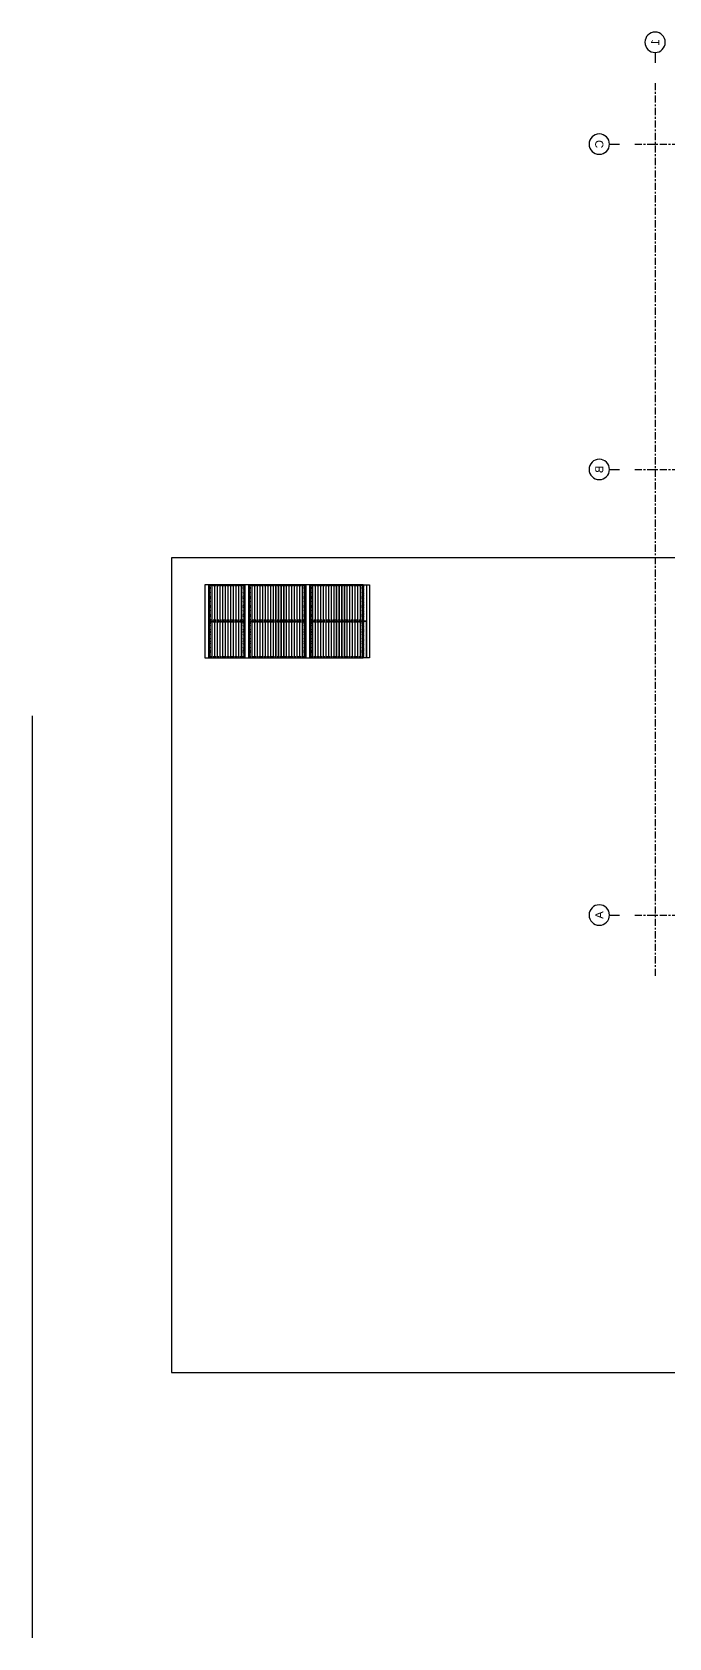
# Model space of a CAD drawing. Header units: millimetres. Extents: x -1379 to 1385823, y -4884429 to 548763.
# Drawn here: x 640376 to 656006, y -2389094 to -2349673 of the extents above; entities that cross this region are included whole.
import ezdxf
from ezdxf.enums import TextEntityAlignment as Align

# ---------------------------------------------------------------- set-up
doc = ezdxf.new("R2010")
doc.units = ezdxf.units.MM
doc.set_wipeout_variables(frame=1)
for name, pattern in [('CENTER', [50.8, 31.75, -6.35, 6.35, -6.35]), ('TA_GL_000.70000', [1.925, 0.7, -0.175, 0.175, -0.175, 0.7]), ('TA_HL_001.00000', [6.5, 3.55, -2.95])]:
    doc.linetypes.add(name, pattern=pattern)
for name, color, linetype in [('000 - 0_SYM_DWG_GRID-BUBBLE_MAIN_COLOR_6', 7, 'Continuous'), ('000 - 0_SYM_DWG_GRIDLINE_MAIN_COLOR_251', 7, 'Continuous'), ('000 - 0_SYM_DWG_SLOPE-SYM_TEXT_COLOR_3', 7, 'Continuous'), ('000 - D I M', 7, 'Continuous'), ('000 - GRID', 7, 'CENTER'), ('010 - ASPG_EXTR_MAIN_COLOR_2', 7, 'Continuous'), ('010 - ASPG_EXTR_WIPEOUT_', 7, 'Continuous'), ('010 - ASPG_FRAMING_MAIN_COLOR_1', 7, 'Continuous'), ('010 - ASPG_FRAMING_SUB_COLOR_2', 7, 'Continuous'), ('010 - ASPG_FRAMING_WIPEOUT_', 7, 'Continuous')]:
    doc.layers.add(name, color=color, linetype=linetype)
doc.styles.add('ARIAL', font='arial.ttf')
doc.styles.add('FAMELINE_FOR_CKST', font='arial.ttf')
doc.styles.add('TA', font='', dxfattribs={"height": 4.5})
doc.styles.get('TA').set_extended_font_data('Cordia New')
doc.dimstyles.new('FAMELINE-CKST_C-C', dxfattribs={"dimtxt": 0.3, "dimasz": 0.15, "dimexe": 0.1, "dimexo": 0.1, "dimgap": 0.05, "dimtad": 1, "dimzin": 0, "dimdsep": 46, "dimtxsty": 'FAMELINE_FOR_CKST', "dimblk": 'ORIGIN', "dimblk1": 'ORIGIN', "dimblk2": 'ORIGIN', "dimsah": 1, "dimcen": 0.1, "dimdle": 0.1, "dimclrd": 7, "dimclre": 7, "dimclrt": 7, "dimadec": 0, "dimazin": 0, "dimtfac": 1, "dimtix": 1, "dimtmove": 2, "dimatfit": 3, "dimfxl": 1, "dimtolj": 1, "dimtzin": 0, "dimlwd": -1, "dimlwe": -1, "dimarcsym": 0})

# ---------------------------------------------------------------- blocks, each defined once
blk = doc.blocks.new('*U1867')
at = {"color": 7}
blk.add_wipeout([(50, 0), (930, 0), (930, 1790), (50, 1790)], dxfattribs=at).dxf.layer = '010 - ASPG_EXTR_WIPEOUT_'
at = {"layer": '010 - ASPG_EXTR_MAIN_COLOR_2', "color": 7}
for points in [[(255, 0), (265, 0), (265, 1790), (255, 1790)], [(320, 0), (330, 0), (330, 1790), (320, 1790)], [(385, 0), (395, 0), (395, 1790), (385, 1790)], [(450, 0), (460, 0), (460, 1790), (450, 1790)], [(515, 0), (525, 0), (525, 1790), (515, 1790)], [(580, 0), (590, 0), (590, 1790), (580, 1790)], [(645, 0), (655, 0), (655, 1790), (645, 1790)], [(710, 0), (720, 0), (720, 1790), (710, 1790)]]:
    blk.add_lwpolyline(points, close=True, dxfattribs=at)
at = {"layer": '010 - ASPG_FRAMING_SUB_COLOR_2', "color": 7}
blk.add_lwpolyline([(50, 0), (930, 0), (930, 1790), (50, 1790)], close=True, dxfattribs=at)
at = {"color": 7}
for points in [[(-50, 0), (50, 0), (50, 1790), (-50, 1790)], [(930, 0), (1030, 0), (1030, 1790), (930, 1790)]]:
    blk.add_wipeout(points, dxfattribs=at).dxf.layer = '010 - ASPG_EXTR_WIPEOUT_'
at = {"layer": '010 - ASPG_EXTR_MAIN_COLOR_2', "color": 7}
for points in [[(125, 0), (135, 0), (135, 1790), (125, 1790)], [(190, 0), (200, 0), (200, 1790), (190, 1790)], [(775, 0), (785, 0), (785, 1790), (775, 1790)], [(840, 0), (850, 0), (850, 1790), (840, 1790)]]:
    blk.add_lwpolyline(points, close=True, dxfattribs=at)
at = {"layer": '010 - ASPG_FRAMING_MAIN_COLOR_1', "color": 7}
for points in [[(-50, 0), (-40, 0), (-40, 1790), (-50, 1790)], [(40, 0), (50, 0), (50, 1790), (40, 1790)], [(930, 0), (940, 0), (940, 1790), (930, 1790)], [(1020, 0), (1030, 0), (1030, 1790), (1020, 1790)]]:
    blk.add_lwpolyline(points, close=True, dxfattribs=at)
at = {"layer": '010 - ASPG_FRAMING_SUB_COLOR_2', "color": 7}
for points in [[(-50, 0), (50, 0), (50, 1790), (-50, 1790)], [(930, 0), (1030, 0), (1030, 1790), (930, 1790)]]:
    blk.add_lwpolyline(points, close=True, dxfattribs=at)
blk = doc.blocks.new('*U1868')
at = {"color": 7}
blk.add_wipeout([(50, 0), (1450, 0), (1450, 1790), (50, 1790)], dxfattribs=at).dxf.layer = '010 - ASPG_EXTR_WIPEOUT_'
at = {"layer": '010 - ASPG_EXTR_MAIN_COLOR_2', "color": 7}
for points in [[(255, 0), (265, 0), (265, 1790), (255, 1790)], [(320, 0), (330, 0), (330, 1790), (320, 1790)], [(385, 0), (395, 0), (395, 1790), (385, 1790)], [(450, 0), (460, 0), (460, 1790), (450, 1790)], [(515, 0), (525, 0), (525, 1790), (515, 1790)], [(580, 0), (590, 0), (590, 1790), (580, 1790)], [(645, 0), (655, 0), (655, 1790), (645, 1790)], [(710, 0), (720, 0), (720, 1790), (710, 1790)], [(775, 0), (785, 0), (785, 1790), (775, 1790)], [(840, 0), (850, 0), (850, 1790), (840, 1790)], [(905, 0), (915, 0), (915, 1790), (905, 1790)], [(970, 0), (980, 0), (980, 1790), (970, 1790)], [(1035, 0), (1045, 0), (1045, 1790), (1035, 1790)], [(1100, 0), (1110, 0), (1110, 1790), (1100, 1790)], [(1165, 0), (1175, 0), (1175, 1790), (1165, 1790)], [(1230, 0), (1240, 0), (1240, 1790), (1230, 1790)]]:
    blk.add_lwpolyline(points, close=True, dxfattribs=at)
at = {"layer": '010 - ASPG_FRAMING_SUB_COLOR_2', "color": 7}
blk.add_lwpolyline([(50, 0), (1450, 0), (1450, 1790), (50, 1790)], close=True, dxfattribs=at)
at = {"color": 7}
for points in [[(-50, 0), (50, 0), (50, 1790), (-50, 1790)], [(1450, 0), (1550, 0), (1550, 1790), (1450, 1790)]]:
    blk.add_wipeout(points, dxfattribs=at).dxf.layer = '010 - ASPG_EXTR_WIPEOUT_'
at = {"layer": '010 - ASPG_EXTR_MAIN_COLOR_2', "color": 7}
for points in [[(125, 0), (135, 0), (135, 1790), (125, 1790)], [(190, 0), (200, 0), (200, 1790), (190, 1790)], [(1295, 0), (1305, 0), (1305, 1790), (1295, 1790)], [(1360, 0), (1370, 0), (1370, 1790), (1360, 1790)], [(1425, 0), (1435, 0), (1435, 1790), (1425, 1790)]]:
    blk.add_lwpolyline(points, close=True, dxfattribs=at)
at = {"layer": '010 - ASPG_FRAMING_MAIN_COLOR_1', "color": 7}
for points in [[(-50, 0), (-40, 0), (-40, 1790), (-50, 1790)], [(40, 0), (50, 0), (50, 1790), (40, 1790)], [(1450, 0), (1460, 0), (1460, 1790), (1450, 1790)], [(1540, 0), (1550, 0), (1550, 1790), (1540, 1790)]]:
    blk.add_lwpolyline(points, close=True, dxfattribs=at)
at = {"layer": '010 - ASPG_FRAMING_SUB_COLOR_2', "color": 7}
for points in [[(-50, 0), (50, 0), (50, 1790), (-50, 1790)], [(1450, 0), (1550, 0), (1550, 1790), (1450, 1790)]]:
    blk.add_lwpolyline(points, close=True, dxfattribs=at)
blk = doc.blocks.new('*U1869')
at = {"color": 7}
blk.add_wipeout([(50, 0), (1360, 0), (1360, 1790), (50, 1790)], dxfattribs=at).dxf.layer = '010 - ASPG_EXTR_WIPEOUT_'
at = {"layer": '010 - ASPG_EXTR_MAIN_COLOR_2', "color": 7}
for points in [[(309, 0), (319, 0), (319, 1790), (309, 1790)], [(374, 0), (384, 0), (384, 1790), (374, 1790)], [(439, 0), (449, 0), (449, 1790), (439, 1790)], [(504, 0), (514, 0), (514, 1790), (504, 1790)], [(569, 0), (579, 0), (579, 1790), (569, 1790)], [(634, 0), (644, 0), (644, 1790), (634, 1790)], [(699, 0), (709, 0), (709, 1790), (699, 1790)], [(764, 0), (774, 0), (774, 1790), (764, 1790)], [(829, 0), (839, 0), (839, 1790), (829, 1790)], [(894, 0), (904, 0), (904, 1790), (894, 1790)], [(959, 0), (969, 0), (969, 1790), (959, 1790)], [(1024, 0), (1034, 0), (1034, 1790), (1024, 1790)], [(1089, 0), (1099, 0), (1099, 1790), (1089, 1790)], [(1154, 0), (1164, 0), (1164, 1790), (1154, 1790)], [(1219, 0), (1229, 0), (1229, 1790), (1219, 1790)], [(1284, 0), (1294, 0), (1294, 1790), (1284, 1790)]]:
    blk.add_lwpolyline(points, close=True, dxfattribs=at)
at = {"layer": '010 - ASPG_FRAMING_SUB_COLOR_2', "color": 7}
blk.add_lwpolyline([(50, 0), (1360, 0), (1360, 1790), (50, 1790)], close=True, dxfattribs=at)
at = {"color": 7}
blk.add_wipeout([(-50, 0), (50, 0), (50, 1790), (-50, 1790)], dxfattribs=at).dxf.layer = '010 - ASPG_EXTR_WIPEOUT_'
at = {"layer": '010 - ASPG_EXTR_MAIN_COLOR_2', "color": 7}
for points in [[(49, 0), (59, 0), (59, 1790), (49, 1790)], [(114, 0), (124, 0), (124, 1790), (114, 1790)], [(179, 0), (189, 0), (189, 1790), (179, 1790)], [(244, 0), (254, 0), (254, 1790), (244, 1790)]]:
    blk.add_lwpolyline(points, close=True, dxfattribs=at)
at = {"layer": '010 - ASPG_FRAMING_MAIN_COLOR_1', "color": 7}
for points in [[(-50, 0), (-40, 0), (-40, 1790), (-50, 1790)], [(40, 0), (50, 0), (50, 1790), (40, 1790)]]:
    blk.add_lwpolyline(points, close=True, dxfattribs=at)
at = {"layer": '010 - ASPG_FRAMING_SUB_COLOR_2', "color": 7}
blk.add_lwpolyline([(-50, 0), (50, 0), (50, 1790), (-50, 1790)], close=True, dxfattribs=at)
blk = doc.blocks.new('*U1693')
at = {"color": 7}
blk.add_wipeout([(0, 0), (895, 0), (895, 67), (0, 67)], dxfattribs=at).dxf.layer = '010 - ASPG_FRAMING_WIPEOUT_'
blk.add_wipeout([(1790, 68), (1790, 145), (0, 145), (0, 68)], dxfattribs=at).dxf.layer = '010 - ASPG_EXTR_WIPEOUT_'
at = {"layer": '010 - ASPG_EXTR_MAIN_COLOR_2', "color": 7}
blk.add_lwpolyline([(1790, 70), (1790, 145), (0, 145), (0, 70)], close=True, dxfattribs=at)
at = {"layer": '010 - ASPG_FRAMING_SUB_COLOR_2', "color": 7}
blk.add_lwpolyline([(0, 0), (895, 0), (895, 67), (0, 67)], close=True, dxfattribs=at)
blk = doc.blocks.new('*U1694')
at = {"color": 7}
blk.add_wipeout([(0, 0), (895, 0), (895, 67.3), (0, 67.3)], dxfattribs=at).dxf.layer = '010 - ASPG_FRAMING_WIPEOUT_'
at = {"layer": '010 - ASPG_FRAMING_SUB_COLOR_2', "color": 7}
blk.add_lwpolyline([(0, 0), (895, 0), (895, 67.3), (0, 67.3)], close=True, dxfattribs=at)
blk = doc.blocks.new('*U1861')
at = {"layer": '010 - ASPG_FRAMING_MAIN_COLOR_1', "color": 7, "linetype": 'ByBlock'}
for points in [[(0, 0), (0, 860), (25, 830), (25, 30), (0, 0)], [(895, 860), (0, 860), (25, 830), (870, 830)], [(895, 0), (895, 860), (870, 830), (870, 30), (895, 0)], [(25, 30), (870, 30), (895, 0), (0, 0), (25, 30)]]:
    blk.add_lwpolyline(points, close=True, dxfattribs=at)
blk = doc.blocks.new('*U1864')
at = {"layer": '010 - ASPG_FRAMING_MAIN_COLOR_1', "color": 7, "linetype": 'ByBlock'}
for points in [[(0, 0), (0, 1380), (25, 1350), (25, 30), (0, 0)], [(895, 1380), (0, 1380), (25, 1350), (870, 1350)], [(895, 0), (895, 1380), (870, 1350), (870, 30), (895, 0)], [(25, 30), (870, 30), (895, 0), (0, 0), (25, 30)]]:
    blk.add_lwpolyline(points, close=True, dxfattribs=at)
blk = doc.blocks.new('*U1865')
at = {"layer": '010 - ASPG_FRAMING_MAIN_COLOR_1', "color": 7, "linetype": 'ByBlock'}
for points in [[(0, 0), (0, 1300), (25, 1270), (25, 30), (0, 0)], [(895, 1300), (0, 1300), (25, 1270), (870, 1270)], [(895, 0), (895, 1300), (870, 1270), (870, 30), (895, 0)], [(25, 30), (870, 30), (895, 0), (0, 0), (25, 30)]]:
    blk.add_lwpolyline(points, close=True, dxfattribs=at)
blk = doc.blocks.new('*U1866')
at = {"layer": '010 - ASPG_FRAMING_MAIN_COLOR_1', "color": 7, "linetype": 'ByBlock'}
for points in [[(0, 0), (0, 860), (25, 830), (25, 30), (0, 0)], [(895, 860), (0, 860), (25, 830), (870, 830)], [(895, 0), (895, 860), (870, 830), (870, 30), (895, 0)], [(25, 30), (870, 30), (895, 0), (0, 0), (25, 30)]]:
    blk.add_lwpolyline(points, close=True, dxfattribs=at)
blk = doc.blocks.new('*U1862')
at = {"layer": '010 - ASPG_FRAMING_MAIN_COLOR_1', "color": 7, "linetype": 'ByBlock'}
for points in [[(0, 0), (0, 1380), (25, 1350), (25, 30), (0, 0)], [(895, 1380), (0, 1380), (25, 1350), (870, 1350)], [(895, 0), (895, 1380), (870, 1350), (870, 30), (895, 0)], [(25, 30), (870, 30), (895, 0), (0, 0), (25, 30)]]:
    blk.add_lwpolyline(points, close=True, dxfattribs=at)
blk = doc.blocks.new('*U1863')
at = {"layer": '010 - ASPG_FRAMING_MAIN_COLOR_1', "color": 7, "linetype": 'ByBlock'}
for points in [[(0, 0), (0, 1300), (25, 1270), (25, 30), (0, 0)], [(895, 1300), (0, 1300), (25, 1270), (870, 1270)], [(895, 0), (895, 1300), (870, 1270), (870, 30), (895, 0)], [(25, 30), (870, 30), (895, 0), (0, 0), (25, 30)]]:
    blk.add_lwpolyline(points, close=True, dxfattribs=at)
blk = doc.blocks.new('A$Cc55aeaab')
at = {"color": 7}
blk.add_lwpolyline([(5000, -400), (5775, -400), (5775, 0), (5000, 0)], close=True, dxfattribs=at)
blk = doc.blocks.new('*U1926')
at = {"layer": '000 - 0_SYM_DWG_GRID-BUBBLE_MAIN_COLOR_6', "color": 7}
blk.add_line((22.4, 0), (17.4, 0), dxfattribs=at)
blk.add_circle((27.4, 0), 5, dxfattribs=at)
at = {"layer": '000 - 0_SYM_DWG_GRIDLINE_MAIN_COLOR_251', "color": 7, "linetype": 'ByBlock', "ltscale": 5}
blk.add_line((10, 0), (-321.4, 0), dxfattribs=at)
at = {"layer": '000 - 0_SYM_DWG_GRIDLINE_MAIN_COLOR_251', "color": 7}
for p in [(-311.4, 0), (0, 0)]:
    blk.add_point(p, dxfattribs=at)
at = {"color": 7, "style": 'TA', "flags": 1}
blk.add_attdef('LOCATION', (6, -6), '', height=4.5, rotation=270, dxfattribs=at)
at = {"layer": '000 - 0_SYM_DWG_SLOPE-SYM_TEXT_COLOR_3', "color": 7, "style": 'ARIAL'}
blk.add_attdef('GRID-HEAD', text='', height=4, rotation=270, dxfattribs=at).set_placement((27.4, 0), align=Align.MIDDLE_CENTER)
blk = doc.blocks.new('*U1927')
at = {"layer": '000 - 0_SYM_DWG_GRID-BUBBLE_MAIN_COLOR_6', "color": 7}
blk.add_line((22.4, 0), (17.4, 0), dxfattribs=at)
blk.add_circle((27.4, 0), 5, dxfattribs=at)
at = {"layer": '000 - 0_SYM_DWG_GRIDLINE_MAIN_COLOR_251', "color": 7, "linetype": 'ByBlock', "ltscale": 5}
blk.add_line((10, 0), (-321.4, 0), dxfattribs=at)
at = {"layer": '000 - 0_SYM_DWG_GRIDLINE_MAIN_COLOR_251', "color": 7}
for p in [(-311.4, 0), (0, 0)]:
    blk.add_point(p, dxfattribs=at)
at = {"color": 7, "style": 'TA', "flags": 1}
blk.add_attdef('LOCATION', (6, -6), '', height=4.5, rotation=270, dxfattribs=at)
at = {"layer": '000 - 0_SYM_DWG_SLOPE-SYM_TEXT_COLOR_3', "color": 7, "style": 'ARIAL'}
blk.add_attdef('GRID-HEAD', text='', height=4, rotation=270, dxfattribs=at).set_placement((27.4, 0), align=Align.MIDDLE_CENTER)
blk = doc.blocks.new('*U1925')
at = {"layer": '000 - 0_SYM_DWG_GRID-BUBBLE_MAIN_COLOR_6', "color": 7}
blk.add_line((45, 0), (40, 0), dxfattribs=at)
blk.add_circle((50, 0), 5, dxfattribs=at)
at = {"layer": '000 - 0_SYM_DWG_GRIDLINE_MAIN_COLOR_251', "color": 7, "linetype": 'ByBlock', "ltscale": 5}
blk.add_line((30, 0), (-408.5, 0), dxfattribs=at)
at = {"layer": '000 - 0_SYM_DWG_GRIDLINE_MAIN_COLOR_251', "color": 7}
for p in [(-378.5, 0), (0, 0)]:
    blk.add_point(p, dxfattribs=at)
at = {"color": 7, "style": 'TA', "flags": 1}
blk.add_attdef('LOCATION', (6, -6), '', height=4.5, rotation=270, dxfattribs=at)
at = {"layer": '000 - 0_SYM_DWG_SLOPE-SYM_TEXT_COLOR_3', "color": 7, "style": 'ARIAL'}
blk.add_attdef('GRID-HEAD', text='', height=4, rotation=180, dxfattribs=at).set_placement((50, 0), align=Align.MIDDLE_CENTER)
blk = doc.blocks.new('*U1924')
at = {"layer": '000 - 0_SYM_DWG_GRID-BUBBLE_MAIN_COLOR_6', "color": 7}
blk.add_line((45, 0), (40, 0), dxfattribs=at)
blk.add_circle((50, 0), 5, dxfattribs=at)
at = {"layer": '000 - 0_SYM_DWG_GRIDLINE_MAIN_COLOR_251', "color": 7, "linetype": 'ByBlock', "ltscale": 5}
blk.add_line((30, 0), (-408.5, 0), dxfattribs=at)
at = {"layer": '000 - 0_SYM_DWG_GRIDLINE_MAIN_COLOR_251', "color": 7}
for p in [(-378.5, 0), (0, 0)]:
    blk.add_point(p, dxfattribs=at)
at = {"color": 7, "style": 'TA', "flags": 1}
blk.add_attdef('LOCATION', (6, -6), '', height=4.5, rotation=270, dxfattribs=at)
at = {"layer": '000 - 0_SYM_DWG_SLOPE-SYM_TEXT_COLOR_3', "color": 7, "style": 'ARIAL'}
blk.add_attdef('GRID-HEAD', text='', height=4, rotation=180, dxfattribs=at).set_placement((50, 0), align=Align.MIDDLE_CENTER)
blk = doc.blocks.new('_Origin')
at = {"color": 7, "linetype": 'ByBlock', "lineweight": -2}
blk.add_line((0, 0), (-1, 0), dxfattribs=at)
blk.add_circle((0, 0), 0.5, dxfattribs=at)
blk = doc.blocks.new('*D2263')
at = {"layer": '000 - D I M', "color": 7, "transparency": 16777216}
for p, q in [((0, 550), (0, 831)), ((7985, 550), (7985, 831)), ((75, 781), (7910, 781))]:
    blk.add_line(p, q, dxfattribs=at)
at = {"layer": 'Defpoints', "color": 7, "transparency": 16777216}
for p in [(0, 500), (7985, 781), (7985, 500)]:
    blk.add_point(p, dxfattribs=at)
at = {"layer": '000 - D I M', "color": 7, "transparency": 16777216, "xscale": 75, "yscale": 75, "zscale": 75, "rotation": 180}
blk.add_blockref('_Origin', (0, 781), dxfattribs=at)
at = {"layer": '000 - D I M', "color": 7, "transparency": 16777216, "xscale": 75, "yscale": 75, "zscale": 75}
blk.add_blockref('_Origin', (7985, 781), dxfattribs=at)
at = {"layer": '000 - D I M', "color": 7, "transparency": 16777216, "insert": (3993, 883), "char_height": 150, "attachment_point": 5, "style": 'FAMELINE_FOR_CKST'}
blk.add_mtext('\\A1;7985', dxfattribs=at)
blk = doc.blocks.new('*D2264')
at = {"layer": '000 - D I M', "color": 7, "transparency": 16777216}
for p, q in [((-1550, -6805), (-1831, -6805)), ((-1781, -15495), (-1781, -6880)), ((-1550, -15570), (-1831, -15570))]:
    blk.add_line(p, q, dxfattribs=at)
at = {"layer": 'Defpoints', "color": 7, "transparency": 16777216}
for p in [(-1781, -6805), (-1500, -6805), (-1500, -15570)]:
    blk.add_point(p, dxfattribs=at)
at = {"layer": '000 - D I M', "color": 7, "transparency": 16777216, "xscale": 75, "yscale": 75, "zscale": 75}
for p, rotation in [((-1781, -6805), 90), ((-1781, -15570), 270)]:
    blk.add_blockref('_Origin', p, dxfattribs=dict(at, rotation=rotation))
at = {"layer": '000 - D I M', "color": 7, "transparency": 16777216, "insert": (-1883, -11188), "char_height": 150, "attachment_point": 5, "rotation": 90, "style": 'FAMELINE_FOR_CKST'}
blk.add_mtext('\\A1;8765', dxfattribs=at)
blk = doc.blocks.new('*D2265')
at = {"layer": '000 - D I M', "color": 7, "transparency": 16777216}
for p, q in [((-1550, 0), (-1831, 0)), ((-1781, -6730), (-1781, -75)), ((-1550, -6805), (-1831, -6805))]:
    blk.add_line(p, q, dxfattribs=at)
at = {"layer": 'Defpoints', "color": 7, "transparency": 16777216}
for p in [(-1500, 0), (-1781, 0), (-1500, -6805)]:
    blk.add_point(p, dxfattribs=at)
at = {"layer": '000 - D I M', "color": 7, "transparency": 16777216, "xscale": 75, "yscale": 75, "zscale": 75}
for p, rotation in [((-1781, 0), 90), ((-1781, -6805), 270)]:
    blk.add_blockref('_Origin', p, dxfattribs=dict(at, rotation=rotation))
at = {"layer": '000 - D I M', "color": 7, "transparency": 16777216, "insert": (-1883, -3403), "char_height": 150, "attachment_point": 5, "rotation": 90, "style": 'FAMELINE_FOR_CKST'}
blk.add_mtext('\\A1;6805', dxfattribs=at)
blk = doc.blocks.new('*D2266')
at = {"layer": '000 - D I M', "color": 7, "transparency": 16777216}
for p, q in [((7985, 550), (7985, 831)), ((18925, 550), (18925, 831)), ((8060, 781), (18850, 781))]:
    blk.add_line(p, q, dxfattribs=at)
at = {"layer": 'Defpoints', "color": 7, "transparency": 16777216}
for p in [(7985, 500), (18925, 781), (18925, 500)]:
    blk.add_point(p, dxfattribs=at)
at = {"layer": '000 - D I M', "color": 7, "transparency": 16777216, "xscale": 75, "yscale": 75, "zscale": 75, "rotation": 180}
blk.add_blockref('_Origin', (7985, 781), dxfattribs=at)
at = {"layer": '000 - D I M', "color": 7, "transparency": 16777216, "xscale": 75, "yscale": 75, "zscale": 75}
blk.add_blockref('_Origin', (18925, 781), dxfattribs=at)
at = {"layer": '000 - D I M', "color": 7, "transparency": 16777216, "insert": (13455, 883), "char_height": 150, "attachment_point": 5, "style": 'FAMELINE_FOR_CKST'}
blk.add_mtext('\\A1;10940', dxfattribs=at)
blk = doc.blocks.new('C-1-IV01_REV00_20260614-171844_LOPF_DIMS')
at = {"layer": '000 - GRID', "color": 7, "linetype": 'TA_GL_000.70000'}
for name, p, xscale, yscale, zscale, rotation, values in [('*U1926', (0, 0), 50.00000000000007, 50.00000000000007, 50.00000000000007, 90, {'GRID-HEAD': 'C'}), ('*U1927', (7985, 0), 50.00000000000007, 50.00000000000007, 50.00000000000007, 90, {'GRID-HEAD': 'B'}), ('*U1927', (18925, 0), 50.00000000000007, 50.00000000000007, 50.00000000000007, 90, {'GRID-HEAD': 'A'}), ('*U1925', (0, 0), 50.00000000000004, 50.00000000000004, 50.00000000000004, 180, {'GRID-HEAD': '1'}), ('*U1925', (0, -6805), 50.00000000000004, 50.00000000000004, 50.00000000000004, 180, {'GRID-HEAD': '2'}), ('*U1924', (0, -15570), 50.00000000000004, 50.00000000000004, 50.00000000000004, 180, {'GRID-HEAD': '3'})]:
    blk.add_blockref(name, p, dxfattribs=dict(at, xscale=xscale, yscale=yscale, zscale=zscale, rotation=rotation)).add_auto_attribs(values)
at = {"layer": '000 - D I M', "color": 7}
for base, p1, p2, angle, picture, middle in [((7985, 781.2), (0, 500), (7985, 500), 180, '*D2263', (3992.5, 882.8)), ((18925, 781.2), (7985, 500), (18925, 500), 180, '*D2266', (13455, 882.8)), ((-1781.2, 0), (-1500, -6805), (-1500, 0), 270, '*D2265', (-1882.8, -3402.5)), ((-1781.2, -6805), (-1500, -15570), (-1500, -6805), 270, '*D2264', (-1882.8, -11187.5))]:
    dim = blk.add_linear_dim(base=base, p1=p1, p2=p2, angle=angle, dimstyle='FAMELINE-CKST_C-C', override={"dimscale": 500, "dimdec": 0, "dimlfac": 1, "dimclrd": 7, "dimclre": 7, "dimclrt": 7}, dxfattribs=at)
    dim.commit()
    dim.dimension.update_dxf_attribs({"geometry": picture, "text_midpoint": middle})

msp = doc.modelspace()

# ---------------------------------------------------------------- linework, layer by layer
at = {"color": 7}
msp.add_line((640375.6, -2366458.4), (640375.6, -2389094), dxfattribs=at)

# ---------------------------------------------------------------- block references
at = {"color": 7, "yscale": -1, "rotation": 270}
msp.add_blockref('C-1-IV01_REV00_20260614-171844_LOPF_DIMS', (655667.8, -2352423.5), dxfattribs=at)
at = {"color": 7}
msp.add_blockref('*U1867', (644663.7, -2365031.6), dxfattribs=at)

# ---------------------------------------------------------------- next in the draw order: block references
msp.add_blockref('*U1868', (645643.7, -2365031.6), dxfattribs=at)

# ---------------------------------------------------------------- next in the draw order: block references
at = {"color": 7, "linetype": 'TA_HL_001.00000', "yscale": -1, "rotation": 90}
for name, p in [('*U1866', (644723.7, -2364136.6)), ('*U1861', (644723.7, -2365031.6))]:
    msp.add_blockref(name, p, dxfattribs=at)
at = {"color": 7}
msp.add_blockref('*U1869', (647143.7, -2365031.6), dxfattribs=at)

# ---------------------------------------------------------------- next in the draw order: block references
at = {"color": 7, "linetype": 'TA_HL_001.00000', "yscale": -1, "rotation": 90}
for name, p in [('*U1862', (645703.7, -2364136.6)), ('*U1693', (648513.7, -2365031.6)), ('*U1864', (645703.7, -2365031.6))]:
    msp.add_blockref(name, p, dxfattribs=at)

# ---------------------------------------------------------------- next in the draw order: block references
msp.add_blockref('*U1694', (648513.7, -2364136.6), dxfattribs=at)

# ---------------------------------------------------------------- next in the draw order: block references
at = {"color": 7, "xscale": 50, "yscale": 50, "zscale": 50}
msp.add_blockref('A$Cc55aeaab', (393796.4, -2362576.9), dxfattribs=at)
at = {"color": 7, "linetype": 'TA_HL_001.00000', "yscale": -1, "rotation": 90}
for name, p in [('*U1863', (647203.7, -2364136.6)), ('*U1865', (647203.7, -2365031.6))]:
    msp.add_blockref(name, p, dxfattribs=at)

doc.saveas('drawing.dxf')
